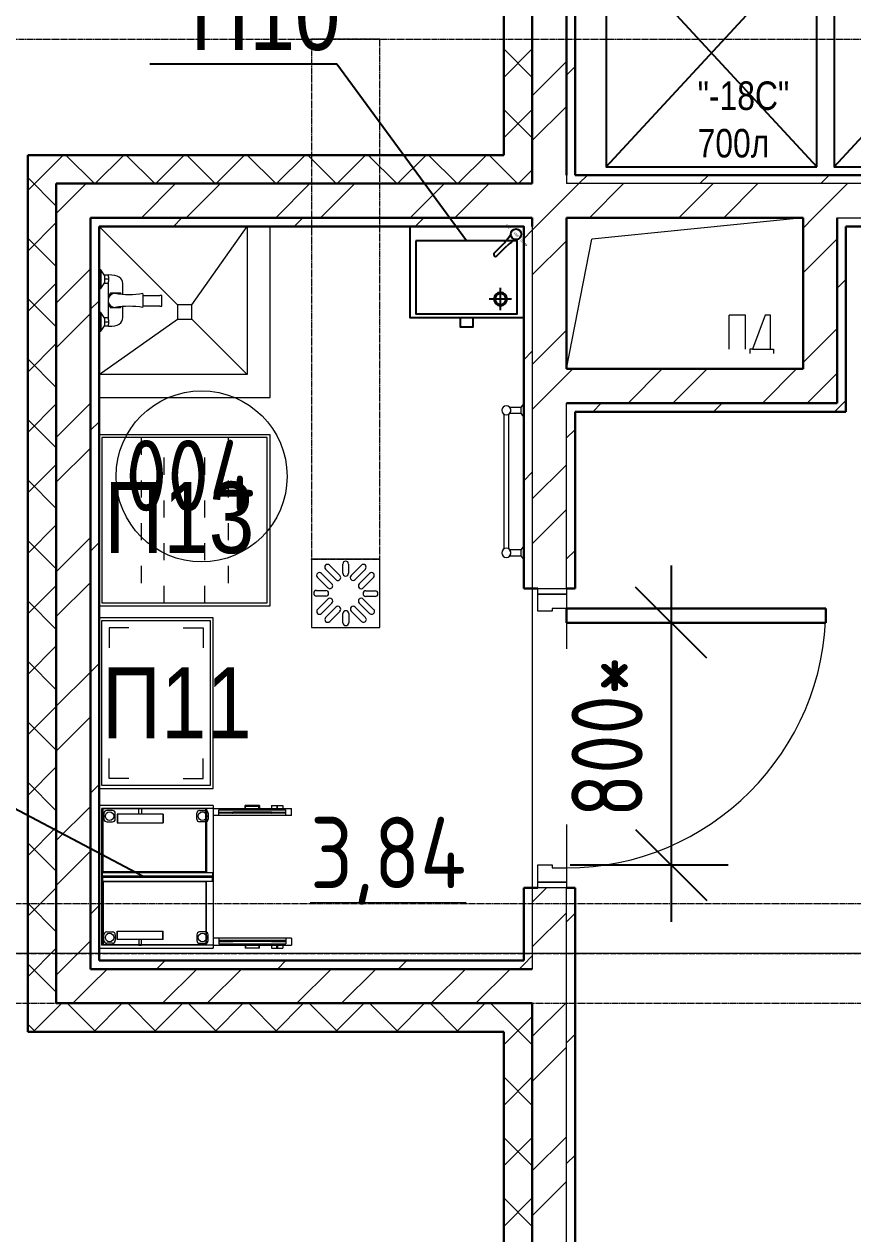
# Model space of a CAD drawing. Header units: millimetres. Extents: x -215207 to 92095, y -30385 to 123050.
# Drawn here: x -150547 to -147640, y 111691 to 115934 of the extents above; entities that cross this region are included whole.
import ezdxf
from ezdxf import colors
from ezdxf.entities.mleader import LeaderData, LeaderLine
from ezdxf.enums import TextEntityAlignment as Align
from ezdxf.math import Vec2, Vec3

# ---------------------------------------------------------------- set-up
doc = ezdxf.new("R2010")
doc.units = ezdxf.units.MM
for name, pattern in [('ACAD_ISO03W100', [30, 12, -18]), ('ADSK_Линия сетки', [25, 20, -2.5, 0, -2.5]), ('ADSK_Сверху', [4.5, 3, -1.5])]:
    doc.linetypes.add(name, pattern=pattern)
doc.layers.add('PLAN', color=1, linetype='Continuous', lineweight=9, true_color=0xff0000)
doc.layers.add('ТХ ВК Аннотации', color=7, linetype='Continuous', lineweight=20, true_color=0x4c9a9a)
for name, color, linetype, lineweight in [('Двери', 7, 'Continuous', 9), ('ДОНМ_ТХ_(Нейтральное_мебель)', 32, 'Continuous', 20), ('ДОНМ_ТХ_Анно', 84, 'Continuous', 20), ('Линии', 7, 'Continuous', 9), ('Марки помещений', 7, 'Continuous', 20), ('Обобщенные модели', 7, 'Continuous', 20), ('Оси', 7, 'Continuous', 9), ('Перекрытие', 7, 'Continuous', 20), ('Сантехника', 7, 'Continuous', 20), ('Стены внутренние', 7, 'Continuous', 20), ('Стены наружные', 7, 'Continuous', 20), ('Стены штриховка', 7, 'Continuous', 9), ('ТХ Вспомогательное оборудование', 86, 'Continuous', 9)]:
    doc.layers.add(name, color=color, linetype=linetype, lineweight=lineweight)
for name, color, linetype in [('ТХ', 5, 'Continuous'), ('ТХ @ 100', 5, 'Continuous'), ('тх разм', 7, 'Continuous'), ('ТХ-Вода (ВК)', 170, 'Continuous'), ('ТХ_ПД_ЭО (все электрическое оборудование - кроме вытяжных зонтов)', 20, 'Continuous'), ('ТХ_ПОЗИЦИИ', 1, 'Continuous')]:
    doc.layers.add(name, color=color, linetype=linetype)
doc.styles.add('Annotative', font='txt')
doc.styles.add('GOST Common_3', font='GOST_Common.ttf', dxfattribs={"width": 0.9, "height": 2.5})
doc.styles.add('Standart Arial', font='arial.ttf', dxfattribs={"width": 0.8, "height": 250})
doc.styles.add('ГОСТ 2.304', font='CS_Gost2304.shx')
doc.styles.add('ТХ_ДОНМ', font='ARIALN.TTF')
doc.dimstyles.new('СПДС', dxfattribs={"dimscale": 100, "dimtxt": 2.5, "dimasz": 2.5, "dimexe": 2, "dimexo": 0.625, "dimgap": 1, "dimtad": 1, "dimdec": 0, "dimtxsty": 'ГОСТ 2.304', "dimblk": 'OBLIQUE', "dimblk1": 'OBLIQUE', "dimblk2": 'OBLIQUE', "dimcen": 2.5, "dimdle": 2, "dimadec": 0, "dimazin": 2, "dimtfac": 0.75, "dimtdec": 4, "dimtmove": 1, "dimatfit": 3, "dimfxl": 0, "dimtolj": 1, "dimarcsym": 0})

# ---------------------------------------------------------------- blocks, each defined once
blk = doc.blocks.new('*U123')
at = {"layer": 'ТХ Вспомогательное оборудование', "color": 0, "linetype": 'ByBlock', "lineweight": -2}
for points in [[(0, 0), (600, 0), (600, 600), (0, 600)], [(10, 10), (590, 10), (590, 590), (10, 590)]]:
    blk.add_lwpolyline(points, close=True, dxfattribs=at)
at = {"layer": 'ТХ Вспомогательное оборудование', "color": 0, "linetype": 'ACAD_ISO03W100', "lineweight": -2, "ltscale": 5}
for points in [[(147.5, 10), (147.5, 590)], [(229, 590), (229, 10)], [(371, 590), (371, 10)], [(452.5, 10), (452.5, 590)]]:
    blk.add_lwpolyline(points, dxfattribs=at)
blk = doc.blocks.new('*U129')
at = {"color": 0}
blk.add_lwpolyline([(0, 0), (598.5, 0), (598.5, 400), (0, 400)], close=True, dxfattribs=at)
blk.add_lwpolyline([(10, 390), (588.5, 390), (588.5, 10), (10, 10)], close=True)
for points in [[(35, 295), (35, 365), (105, 365)], [(563.5, 295), (563.5, 365), (493.5, 365)], [(35, 105), (35, 35), (105, 35)], [(563.5, 105), (563.5, 35), (493.5, 35)]]:
    blk.add_lwpolyline(points, dxfattribs=at)
blk = doc.blocks.new('Шкаф 004')
at = {"layer": 'PLAN', "color": 0, "linetype": 'ByBlock', "lineweight": -2}
for p, q in [((400, 500), (0, 500)), ((0, 500), (0, 0)), ((400, 490), (10, 490)), ((10, 10), (10, 490)), ((12, 265), (12, 490)), ((14, 267), (14, 488)), ((375, 488), (14, 488)), ((17.1, 472.9), (17.1, 452.9)), ((47.1, 482.9), (27.1, 482.9)), ((57.1, 452.9), (57.1, 472.9)), ((139.5, 470), (63.8, 470)), ((63.8, 470), (63.8, 440)), ((64.8, 470), (64.8, 440)), ((139.5, 490), (149.5, 490)), ((139.5, 470), (139.5, 490)), ((149.5, 470), (139.5, 470)), ((149.5, 490), (149.5, 470)), ((225.2, 470), (149.5, 470)), ((224.2, 470), (224.2, 440)), ((225.2, 470), (225.2, 440)), ((342.9, 452.9), (342.9, 472.9)), ((352.9, 482.9), (372.9, 482.9)), ((375, 267), (375, 488)), ((377, 490), (377, 265)), ((382.9, 472.9), (382.9, 452.9)), ((400, 500), (400, 0)), ((400, 490), (675, 490)), ((420, 465), (420, 485)), ((420, 485), (655, 485)), ((420, 476.5), (469, 476.5)), ((469, 473.5), (420, 473.5)), ((467, 475.5), (467, 474.5)), ((606, 476.5), (469, 476.5)), ((469, 475.5), (469.7, 476.2)), ((469.7, 473.8), (469, 474.5)), ((606, 473.5), (469, 473.5)), ((470, 475.5), (470, 474.5)), ((512.5, 490), (512.5, 500)), ((562.5, 500), (512.5, 500)), ((512.5, 485), (512.5, 490)), ((514, 498.5), (561, 498.5)), ((514, 490), (514, 498.5)), ((561, 490), (561, 498.5)), ((562.5, 500), (562.5, 490)), ((562.5, 485), (562.5, 490)), ((605, 500), (645, 500)), ((605, 500), (605, 490)), ((605, 475.5), (605, 474.5)), ((606, 476.5), (655, 476.5)), ((655, 473.5), (606, 473.5)), ((608, 475.5), (608, 474.5)), ((623.8, 500), (623.8, 490)), ((626.2, 490), (626.2, 500)), ((645, 500), (645, 490)), ((655, 465), (655, 485)), ((675, 465), (675, 490)), ((27.1, 442.9), (47.1, 442.9)), ((63.8, 440), (225.2, 440)), ((372.9, 442.9), (352.9, 442.9)), ((675, 465), (400, 465)), ((10, 235), (10, 265)), ((10, 265), (400, 265)), ((12, 252), (12, 265)), ((375, 267), (14, 267)), ((398, 265), (398, 252)), ((10, 235), (400, 235)), ((398, 252), (12, 252)), ((12, 248), (12, 235)), ((398, 248), (12, 248)), ((12, 235), (12, 10)), ((375, 233), (14, 233)), ((14, 233), (14, 12)), ((375, 233), (375, 12)), ((377, 10), (377, 235)), ((398, 235), (398, 248)), ((17.1, 27.1), (17.1, 47.1)), ((27.1, 57.1), (47.1, 57.1)), ((57.1, 47.1), (57.1, 27.1)), ((63.8, 60), (225.2, 60)), ((63.8, 30), (63.8, 60)), ((64.8, 30), (64.8, 60)), ((224.2, 30), (224.2, 60)), ((225.2, 30), (225.2, 60)), ((342.9, 47.1), (342.9, 27.1)), ((372.9, 57.1), (352.9, 57.1)), ((382.9, 27.1), (382.9, 47.1)), ((0, 0), (400, 0)), ((400, 10), (10, 10)), ((375, 12), (14, 12)), ((47.1, 17.1), (27.1, 17.1)), ((139.5, 30), (63.8, 30)), ((139.5, 30), (139.5, 10)), ((149.5, 30), (139.5, 30)), ((139.5, 10), (149.5, 10)), ((149.5, 10), (149.5, 30)), ((225.2, 30), (149.5, 30)), ((352.9, 17.1), (372.9, 17.1)), ((675, 35), (400, 35)), ((400, 10), (675, 10)), ((420, 35), (420, 15)), ((469, 26.5), (420, 26.5)), ((420, 23.5), (469, 23.5)), ((420, 15), (655, 15)), ((467, 24.5), (467, 25.5)), ((606, 26.5), (469, 26.5)), ((469.7, 26.2), (469, 25.5)), ((469, 24.5), (469.7, 23.8)), ((606, 23.5), (469, 23.5)), ((470, 24.5), (470, 25.5)), ((512.5, 15), (512.5, 10)), ((512.5, 10), (512.5, 0)), ((562.5, 0), (512.5, 0)), ((514, 10), (514, 1.5)), ((514, 1.5), (561, 1.5)), ((561, 10), (561, 1.5)), ((562.5, 15), (562.5, 10)), ((562.5, 0), (562.5, 10)), ((605, 24.5), (605, 25.5)), ((605, 10), (605, 0)), ((605, 0), (645, 0)), ((655, 26.5), (606, 26.5)), ((606, 23.5), (655, 23.5)), ((608, 24.5), (608, 25.5)), ((623.8, 0), (623.8, 10)), ((626.2, 10), (626.2, 0)), ((645, 10), (645, 0)), ((655, 35), (655, 15)), ((675, 35), (675, 10))]:
    blk.add_line(p, q, dxfattribs=at)
for centre in [(37.1, 462.9), (362.9, 462.9), (37.1, 37.1), (362.9, 37.1)]:
    blk.add_circle(centre, 15, dxfattribs=at)
for centre, radius, start, end in [((27.1, 472.9), 10, 89.9998, 179.9998), ((47.1, 472.9), 10, 359.9998, 89.9998), ((352.9, 472.9), 10, 89.9998, 179.9998), ((372.9, 472.9), 10, 359.9998, 89.9998), ((468, 475.5), 1, 89.9998, 179.9998), ((468, 474.5), 1, 179.9998, 269.9998), ((469, 475.5), 1, 44.9998, 89.9998), ((469, 474.5), 1, 269.9998, 314.9998), ((469, 475.5), 1, 359.9998, 44.9998), ((469, 474.5), 1, 314.9998, 359.9998), ((606, 475.5), 1, 89.9998, 179.9998), ((606, 474.5), 1, 179.9998, 269.9998), ((607, 475.5), 1, 359.9998, 89.9998), ((607, 474.5), 1, 269.9998, 359.9998), ((27.1, 452.9), 10, 179.9998, 269.9998), ((47.1, 452.9), 10, 269.9998, 359.9998), ((352.9, 452.9), 10, 179.9998, 269.9998), ((372.9, 452.9), 10, 269.9998, 359.9998), ((27.1, 47.1), 10, 89.9998, 179.9998), ((47.1, 47.1), 10, 359.9998, 89.9998), ((352.9, 47.1), 10, 89.9998, 179.9998), ((372.9, 47.1), 10, 359.9998, 89.9998), ((27.1, 27.1), 10, 179.9998, 269.9998), ((47.1, 27.1), 10, 269.9998, 359.9998), ((352.9, 27.1), 10, 179.9998, 269.9998), ((372.9, 27.1), 10, 269.9998, 359.9998), ((468, 25.5), 1, 89.9998, 179.9998), ((468, 24.5), 1, 179.9998, 269.9998), ((469, 25.5), 1, 44.9998, 89.9998), ((469, 24.5), 1, 269.9998, 314.9998), ((469, 25.5), 1, 359.9998, 44.9998), ((469, 24.5), 1, 314.9998, 359.9998), ((606, 25.5), 1, 89.9998, 179.9998), ((606, 24.5), 1, 179.9998, 269.9998), ((607, 25.5), 1, 359.9998, 89.9998), ((607, 24.5), 1, 269.9998, 359.9998)]:
    blk.add_arc(centre, radius, start, end, dxfattribs=at)
blk = doc.blocks.new('ВМ-12_302')
at = {"layer": 'ТХ', "color": 0}
for p, q in [((848043.6, -485335.3), (848044.9, -485338.6)), ((848043.6, -485335.3), (848044.9, -485338.6)), ((848025.7, -485352.2), (848029.1, -485353.6)), ((848029, -485353.5), (848034.1, -485356.8)), ((848034.1, -485356.8), (848040.5, -485361.6)), ((848040.5, -485361.6), (848048.5, -485368.2)), ((848044.9, -485338.5), (848048.1, -485343.6)), ((848048.1, -485343.6), (848053, -485350)), ((848049.1, -485368.4), (848057.8, -485375.8)), ((848052.9, -485350), (848059.5, -485358)), ((848057.8, -485375.8), (848058.6, -485376.5)), ((848057.8, -485375.8), (848058.6, -485376.5)), ((848093.5, -485411.4), (848058.6, -485376.5)), ((848093.5, -485411.4), (848058.6, -485376.5)), ((848059.5, -485358), (848067, -485366.7)), ((848067.6, -485367.5), (848067, -485366.7)), ((848067.6, -485367.5), (848067, -485366.7)), ((848067.6, -485367.5), (848067.6, -485367.5)), ((848102.5, -485402.4), (848067.6, -485367.5)), ((848253, -485349.7), (848252.9, -485428)), ((848093.5, -485411.4), (848094.4, -485411.9)), ((848093.5, -485411.4), (848094.4, -485411.9)), ((848094.4, -485411.9), (848095.4, -485412.2)), ((848095.4, -485412.2), (848096.5, -485412.3)), ((848096.5, -485412.3), (848097.5, -485412.2)), ((848096.5, -485412.3), (848097.5, -485412.2)), ((848097.5, -485412.2), (848098.6, -485412)), ((848097.5, -485412.2), (848098.6, -485412)), ((848098.6, -485412), (848099.6, -485411.6)), ((848098.6, -485412), (848099.6, -485411.6)), ((848098.6, -485412.2), (848099.2, -485412.1)), ((848099.2, -485412.1), (848100, -485411.7)), ((848099.4, -485411.9), (848100.3, -485411.3)), ((848099.4, -485411.9), (848100.3, -485411.3)), ((848100, -485411.7), (848100.7, -485411.3)), ((848100.3, -485411.3), (848101.2, -485410.6)), ((848100.3, -485411.3), (848101.2, -485410.6)), ((848100.7, -485411.3), (848101.3, -485410.7)), ((848101.2, -485410.6), (848101.9, -485409.7)), ((848101.2, -485410.6), (848101.9, -485409.7)), ((848101.3, -485410.7), (848101.9, -485410.1)), ((848101.9, -485409.7), (848102.5, -485408.8)), ((848101.9, -485409.7), (848102.5, -485408.8)), ((848101.9, -485410.1), (848102.3, -485409.4)), ((848102.3, -485409.4), (848102.7, -485408.6)), ((848103, -485403.3), (848102.5, -485402.4)), ((848103, -485403.3), (848102.5, -485402.4)), ((848102.7, -485408.5), (848103.1, -485407.5)), ((848102.7, -485408.5), (848103.1, -485407.5)), ((848102.7, -485408.6), (848102.8, -485408)), ((848103.3, -485404.3), (848103, -485403.3)), ((848103.3, -485404.3), (848103, -485403.3)), ((848103.1, -485407.5), (848103.4, -485406.4)), ((848103.1, -485407.5), (848103.4, -485406.4)), ((848103.4, -485405.4), (848103.3, -485404.3)), ((848103.4, -485406.4), (848103.4, -485405.4)), ((848103.4, -485406.4), (848103.4, -485405.4)), ((848291.8, -485388.4), (848213.5, -485388.3))]:
    blk.add_line(p, q, dxfattribs=at)
for points in [[(847998.2, -485706.9), (848318.2, -485706.9), (848318.2, -485306.9), (847998.2, -485306.9)], [(848049.3, -485685.3), (848304.3, -485685.3), (848304.3, -485330.3), (848049.3, -485330.3)], [(848318.2, -485485), (848351.8, -485485), (848351.8, -485528.8), (848318.2, -485528.8)]]:
    blk.add_lwpolyline(points, close=True, dxfattribs=at)
blk.add_circle((848025.5, -485334), 18.3, dxfattribs=at)
at = {"layer": 'ТХ', "color": 0, "extrusion": (0, 0, -1)}
for major_axis in [(-16.5, 16.5), (-13.5, 13.5)]:
    blk.add_ellipse((848253, -485388.4), major_axis=major_axis, ratio=1, start_param=4.712389, end_param=10.995574, dxfattribs=at)
at = {"layer": 'ТХ @ 100', "color": 0, "lineweight": 15, "ltscale": 100, "char_height": 9.8, "attachment_point": 1, "rotation": 45, "style": 'Annotative'}
for s, width, gutter_width, insert in [('хвс', 19.81, 612.5, (848015.2, -485336.4)), ('слив', 28.299, 875, (848041.1, -485312.4)), ('гвс', 28.299, 875, (847987.7, -485364.4))]:
    blk.add_mtext_dynamic_manual_height_columns(s, width=width, gutter_width=gutter_width, heights=[0], dxfattribs=dict(at, insert=insert))
blk = doc.blocks.new('трап')
at = {"layer": 'ТХ ВК Аннотации'}
for p, q in [((34771.5, 62035.5), (34531.5, 62035.5)), ((34532, 62035), (34532, 61795)), ((34617.7, 61963.6), (34581.5, 61999.8)), ((34595.6, 62013.9), (34631.8, 61977.7)), ((34642.3, 61986), (34642.3, 62018.3)), ((34662.3, 62018.3), (34662.3, 61986)), ((34671, 61977.7), (34707.3, 62013.9)), ((34721.4, 61999.8), (34685.2, 61963.6)), ((34772, 61795), (34772, 62035)), ((34589.8, 61934.6), (34553.6, 61970.8)), ((34567.2, 61985.5), (34603.4, 61949.3)), ((34699.5, 61949.3), (34735.7, 61985.5)), ((34750.4, 61970.8), (34714.2, 61934.6)), ((34550.1, 61925.7), (34582.5, 61925.5)), ((34723.3, 61924.5), (34755.7, 61924.3)), ((34582.4, 61905.5), (34550, 61905.7)), ((34553.6, 61859.2), (34589.8, 61895.4)), ((34604, 61881.3), (34567.7, 61845)), ((34582, 61830.7), (34618.3, 61867)), ((34685.7, 61867), (34722, 61830.7)), ((34736.2, 61845), (34700, 61881.3)), ((34714.2, 61895.4), (34750.4, 61859.2)), ((34755.6, 61904.3), (34723.2, 61904.5)), ((34632.4, 61852.8), (34596.2, 61816.6)), ((34642.9, 61812.2), (34642.9, 61844.6)), ((34662.9, 61844.6), (34662.9, 61812.2)), ((34707.8, 61816.6), (34671.6, 61852.8)), ((34532, 61795), (34772, 61795))]:
    blk.add_line(p, q, dxfattribs=at)
for centre, start, end in [((34588.6, 62006.9), 45, 225), ((34652.3, 62018.3), 0, 180), ((34714.3, 62006.9), 315, 135), ((34560.1, 61978.4), 45, 225), ((34624.8, 61970.6), 225, 45), ((34652.3, 61986), 180, 0), ((34678.1, 61970.6), 135, 315), ((34742.8, 61978.4), 315, 135), ((34550.1, 61915.7), 89.6219, 269.6219), ((34582.5, 61915.5), 269.6219, 89.6219), ((34596.9, 61941.7), 225, 45), ((34707.1, 61941.7), 135, 315), ((34723.3, 61914.5), 89.6219, 269.6219), ((34755.6, 61914.3), 269.6219, 89.6219), ((34596.9, 61888.3), 315, 135), ((34625.3, 61859.9), 315, 135), ((34678.7, 61859.9), 45, 225), ((34707.1, 61888.3), 45, 225), ((34560.7, 61852.1), 135, 315), ((34589.1, 61823.7), 135, 315), ((34652.9, 61844.6), 0, 180), ((34714.9, 61823.7), 225, 45), ((34743.3, 61852.1), 225, 45), ((34652.9, 61812.2), 180, 0)]:
    blk.add_arc(centre, 10, start, end, dxfattribs=at)
for points, knots in [([(34533.5, 62033.5), (34533.3, 62033.7), (34533.1, 62033.9), (34532.8, 62034.2), (34532.5, 62034.5), (34532.3, 62034.7), (34532.2, 62034.8), (34532, 62035), (34531.9, 62035.1), (34531.7, 62035.3), (34531.6, 62035.4), (34531.5, 62035.5), (34531.5, 62035.5), (34531.5, 62035.5), (34531.5, 62035.5)], [0, 0, 0, 0, 0.142857, 0.285714, 0.357143, 0.428571, 0.5, 0.571429, 0.642857, 0.714286, 0.785714, 0.857143, 0.928571, 1, 1, 1, 1]), ([(34771.5, 62035.5), (34771.5, 62035.5), (34771.4, 62035.5), (34771.4, 62035.5), (34771.3, 62035.4), (34771.2, 62035.3), (34771.1, 62035.1), (34770.9, 62035), (34770.7, 62034.8), (34770.6, 62034.7), (34770.4, 62034.5), (34770.2, 62034.2), (34769.8, 62033.9), (34769.6, 62033.7), (34769.5, 62033.5)], [0, 0, 0, 0, 0.071429, 0.142857, 0.214286, 0.285714, 0.357143, 0.428571, 0.5, 0.571429, 0.642857, 0.714286, 0.857143, 1, 1, 1, 1]), ([(34532, 61795), (34532, 61795), (34532, 61795), (34532.1, 61795.1), (34532.2, 61795.2), (34532.3, 61795.3), (34532.4, 61795.4), (34532.5, 61795.5), (34532.7, 61795.7), (34532.9, 61795.9), (34533.1, 61796.1), (34533.3, 61796.3), (34533.6, 61796.6), (34533.9, 61796.9), (34534, 61797)], [0, 0, 0, 0, 0.071429, 0.142857, 0.214286, 0.285714, 0.357143, 0.428571, 0.5, 0.571429, 0.642857, 0.714286, 0.857143, 1, 1, 1, 1]), ([(34770, 61797), (34770.1, 61796.9), (34770.4, 61796.6), (34770.7, 61796.3), (34770.9, 61796.1), (34771.1, 61795.9), (34771.3, 61795.7), (34771.5, 61795.5), (34771.6, 61795.4), (34771.7, 61795.3), (34771.8, 61795.2), (34771.9, 61795.1), (34772, 61795), (34772, 61795), (34772, 61795)], [0, 0, 0, 0, 0.142857, 0.285714, 0.357143, 0.428571, 0.5, 0.571429, 0.642857, 0.714286, 0.785714, 0.857143, 0.928571, 1, 1, 1, 1])]:
    blk.add_open_spline(points, degree=3, knots=knots, dxfattribs=at)
blk = doc.blocks.new('Шкаф холод с нижним агрег 700 л')
at = {"layer": 'ТХ_ПД_ЭО (все электрическое оборудование - кроме вытяжных зонтов)', "color": 152, "true_color": 0x2776bb, "flags": 128}
blk.add_lwpolyline([(-282397, 147834.8), (-282397, 148684.8), (-281657, 148684.8), (-281657, 147834.8)], close=True, dxfattribs=at)
blk.add_lwpolyline([(-281657, 147834.8), (-282397, 148634.6), (-281657, 148634.8), (-282397, 147834.8)], dxfattribs=at)
blk = doc.blocks.new('Подвал 21082025 планы')
at = {"lineweight": 18}
for p, q in [((46640, -3120), (45898.4, -3195)), ((45810, -3650), (45898.4, -3195)), ((46437.8, -3460.8), (46380.5, -3460.8)), ((46380.5, -3580.8), (46380.5, -3460.8)), ((46437.8, -3580.8), (46437.8, -3460.8)), ((46506.7, -3460.8), (46463, -3580.8)), ((46526.3, -3460.8), (46506.7, -3460.8)), ((46526.3, -3580.8), (46526.3, -3460.8)), ((46453, -3580.8), (46453, -3595.8)), ((46463, -3580.8), (46453, -3580.8)), ((46463, -3580.8), (46526.3, -3580.8)), ((46526.3, -3580.8), (46536.3, -3580.8)), ((46536.3, -3580.8), (46536.3, -3595.8))]:
    blk.add_line(p, q, dxfattribs=at)
at = {"layer": 'Двери'}
for p, q in [((45710, -4420), (45810, -4420)), ((45710, -4440), (45710, -4420)), ((45710, -4500), (45710, -4440)), ((45710, -4440), (45810, -4440)), ((45810, -4440), (45710, -4440)), ((45810, -4420), (45810, -4440)), ((45810, -4440), (45810, -4490)), ((45760, -4490), (45760, -4500)), ((45810, -4490), (45760, -4490)), ((45760, -4500), (45710, -4500)), ((45710, -5390), (45760, -5390)), ((45710, -5450), (45710, -5390)), ((45760, -5390), (45760, -5400)), ((45760, -5400), (45810, -5400)), ((45810, -5400), (45810, -5450)), ((45810, -5450), (45710, -5450)), ((45710, -5470), (45710, -5450)), ((45710, -5450), (45810, -5450)), ((45810, -5470), (45710, -5470)), ((45810, -5450), (45810, -5470))]:
    blk.add_line(p, q, dxfattribs=at)
at = {"layer": 'Двери', "lineweight": 30}
for p, q in [((45810, -4490), (46720, -4490)), ((45810, -4540), (45810, -4490)), ((46720, -4490), (46720, -4540)), ((46720, -4540), (45810, -4540))]:
    blk.add_line(p, q, dxfattribs=at)
at = {"layer": 'Двери'}
blk.add_arc((45810, -4490), 910, 270, 0, dxfattribs=at)
at = {"layer": 'Линии', "linetype": 'ADSK_Сверху'}
for p, q in [((42700, -2493), (52845.2, -2493)), ((44915, -2493), (44915, -4317)), ((45155, -2493), (44915, -2493)), ((45155, -4317), (45155, -2493)), ((44915, -4317), (45155, -4317)), ((30240, -5525), (50705, -5525)), ((30240, -5875), (50705, -5875))]:
    blk.add_line(p, q, dxfattribs=at)
at = {"layer": 'Марки помещений'}
blk.add_circle((44529.7, -4026.7), 300, dxfattribs=at)
at = {"layer": 'Обобщенные модели'}
for p, q in [((44170, -3150), (44445, -3425)), ((44495, -3425), (44690, -3150)), ((44690, -3150), (44690, -3670)), ((44770, -3750), (44770, -3150)), ((44495, -3425), (44445, -3425)), ((44445, -3425), (44445, -3475)), ((44495, -3475), (44495, -3425)), ((44170, -3670), (44445, -3475)), ((44445, -3475), (44495, -3475)), ((44690, -3670), (44495, -3475)), ((44690, -3670), (44170, -3670)), ((44170, -3750), (44770, -3750))]:
    blk.add_line(p, q, dxfattribs=at)
at = {"layer": 'Обобщенные модели', "lineweight": 9}
for centre, radius, start, end in [((44226.5, -3409.5), 24.9, 90, 270), ((44275.1, -3112.3), 276.6, 259.8828, 280.1172), ((44139.3, -3409.5), 186, 352.307, 7.693), ((44275.1, -3706.8), 276.6, 79.8828, 100.1172)]:
    blk.add_arc(centre, radius, start, end, dxfattribs=at)
for points, knots in [([(44208.1, -3392.8), (44208, -3392.8), (44207.6, -3393.3), (44207.1, -3393.8), (44206.6, -3394.6), (44206.2, -3395.1), (44206, -3395.4), (44205.9, -3395.5)], [0.52662164, 0.52662164, 0.52662164, 0.52662164, 0.53571429, 0.57142857, 0.58928571, 0.60714286, 0.6220588, 0.6220588, 0.6220588, 0.6220588]), ([(44212.7, -3388.8), (44212.4, -3389), (44211.7, -3389.5), (44211.1, -3390), (44210.7, -3390.2)], [0.36280917, 0.36280917, 0.36280917, 0.36280917, 0.39285714, 0.42857143, 0.42857143, 0.42857143, 0.42857143]), ([(44218.5, -3385.9), (44218.3, -3386), (44217.7, -3386.2), (44216.6, -3386.7), (44215.7, -3387.1), (44215.3, -3387.3)], [0.19772091, 0.19772091, 0.19772091, 0.19772091, 0.21428571, 0.25, 0.28571429, 0.28571429, 0.28571429, 0.28571429]), ([(44202.2, -3403.8), (44202.1, -3404.2), (44201.9, -3405.2), (44201.7, -3407.1), (44201.6, -3408.5), (44201.6, -3409.5)], [0.8571429, 0.8571429, 0.8571429, 0.8571429, 0.8928571, 0.9285714, 1, 1, 1, 1]), ([(44201.6, -3409.5), (44201.6, -3410.5), (44201.7, -3412), (44201.9, -3413.9), (44202.1, -3414.9), (44202.2, -3415.3)], [0, 0, 0, 0, 0.0714286, 0.1071429, 0.1428571, 0.1428571, 0.1428571, 0.1428571]), ([(44204.1, -3398.5), (44204, -3398.7), (44203.8, -3399.2), (44203.5, -3400), (44203.1, -3400.8), (44202.9, -3401.5), (44202.8, -3401.7)], [0.71428571, 0.71428571, 0.71428571, 0.71428571, 0.73214286, 0.75, 0.78571429, 0.8032683, 0.8032683, 0.8032683, 0.8032683]), ([(44202.8, -3417.4), (44202.9, -3417.6), (44203.1, -3418.3), (44203.5, -3419.1), (44203.8, -3419.9), (44204, -3420.3), (44204.1, -3420.6)], [0.1967317, 0.1967317, 0.1967317, 0.1967317, 0.21428571, 0.25, 0.26785714, 0.28571429, 0.28571429, 0.28571429, 0.28571429]), ([(44205.6, -3423.2), (44205.8, -3423.4), (44206.1, -3423.9), (44206.6, -3424.5), (44207, -3425.1), (44207.4, -3425.6), (44207.8, -3426), (44208, -3426.2), (44208.1, -3426.3)], [0.365798, 0.365798, 0.365798, 0.365798, 0.3928571, 0.4107143, 0.4285714, 0.4464286, 0.4642857, 0.4733784, 0.4733784, 0.4733784, 0.4733784]), ([(44210.7, -3428.8), (44211.1, -3429.1), (44211.7, -3429.6), (44212.4, -3430.1), (44212.7, -3430.3)], [0.57142857, 0.57142857, 0.57142857, 0.57142857, 0.60714286, 0.63719083, 0.63719083, 0.63719083, 0.63719083]), ([(44215.3, -3431.8), (44215.7, -3432), (44216.6, -3432.4), (44217.7, -3432.8), (44218.3, -3433.1), (44218.5, -3433.1)], [0.71428571, 0.71428571, 0.71428571, 0.71428571, 0.75, 0.78571429, 0.80227909, 0.80227909, 0.80227909, 0.80227909])]:
    blk.add_open_spline(points, degree=3, knots=knots, dxfattribs=at)
for points in [[(44226.5, -3384.6), (44224.5, -3384.6), (44222.5, -3384.9), (44220.6, -3385.3)], [(44220.6, -3433.8), (44222.5, -3434.2), (44224.5, -3434.4), (44226.5, -3434.4)]]:
    blk.add_open_spline(points, degree=3, dxfattribs=at)
at = {"layer": 'Оси', "linetype": 'ADSK_Линия сетки'}
blk.add_line((56682.9, -5700), (-12349.1, -5700), dxfattribs=at)
at = {"layer": 'Перекрытие', "color": 49, "true_color": 0x464646}
for p, q in [((45690, -4420), (45690, -5470)), ((45810, -4540), (45810, -5400))]:
    blk.add_line(p, q, dxfattribs=at)
at = {"layer": 'Сантехника'}
for p, q in [((44176.3, -3302.5), (44170, -3302.5)), ((44190, -3323), (44176.3, -3302.5)), ((44176.3, -3302.5), (44176.3, -3367.5)), ((44176.3, -3367.5), (44190, -3347)), ((44190, -3335), (44190, -3320)), ((44190, -3320), (44203, -3320)), ((44190, -3350), (44190, -3335)), ((44203, -3335), (44190, -3335)), ((44203, -3350), (44190, -3350)), ((44203, -3327.1), (44203, -3320.1)), ((44203, -3327.1), (44203, -3335)), ((44203, -3335), (44203, -3343.6)), ((44203, -3392), (44203, -3343.6)), ((44253.2, -3387), (44253.2, -3350.9)), ((44170, -3367.5), (44176.3, -3367.5)), ((44203, -3392), (44207.3, -3392)), ((44203, -3401.7), (44203, -3392)), ((44210.6, -3383.5), (44244.7, -3383.5)), ((44220.9, -3385.4), (44210.6, -3383.5)), ((44244.7, -3383.5), (44233.9, -3385.3)), ((44324.1, -3392), (44382.8, -3392)), ((44390, -3392), (44382.8, -3392)), ((44390, -3429.2), (44390, -3392)), ((44203, -3429.2), (44203, -3417.4)), ((44208.3, -3429.2), (44203, -3429.2)), ((44203, -3477.1), (44203, -3429.2)), ((44210.6, -3435.9), (44223.3, -3434)), ((44244.7, -3435.9), (44210.6, -3435.9)), ((44244.7, -3435.9), (44230.9, -3434.1)), ((44253.2, -3469.4), (44253.2, -3432.1)), ((44382.8, -3429.2), (44324, -3429.2)), ((44382.8, -3429.2), (44390, -3429.2)), ((44176.4, -3452.5), (44170, -3452.5)), ((44190, -3473), (44176.4, -3452.5)), ((44176.4, -3452.5), (44176.4, -3517.5)), ((44190, -3485), (44190, -3470)), ((44190, -3470), (44203, -3470)), ((44203, -3477.1), (44203, -3485)), ((44170, -3517.5), (44176.4, -3517.5)), ((44176.4, -3517.5), (44190, -3497)), ((44190, -3500), (44190, -3485)), ((44190, -3485), (44203, -3485)), ((44203, -3500), (44190, -3500)), ((44203, -3485), (44203, -3492.9)), ((44203, -3500.2), (44203, -3492.9)), ((45660, -3770), (45650, -3785)), ((45660, -3770), (45650, -3785)), ((45590, -3807.6), (45590, -4282.4)), ((45608, -4281.9), (45608, -3807.6)), ((45650, -3785), (45611.5, -3785)), ((45611.5, -3805), (45650, -3805)), ((45650, -3785), (45650, -3805)), ((45650, -3805), (45660, -3820)), ((45650, -4285), (45611.5, -4285)), ((45660, -4270), (45650, -4285)), ((45660, -4270), (45650, -4285)), ((45650, -4285), (45650, -4305)), ((45611.5, -4305), (45650, -4305)), ((45650, -4305), (45660, -4320))]:
    blk.add_line(p, q, dxfattribs=at)
for centre, start, end in [((45599, -3795), 90, 270), ((45599, -3795), 270, 90), ((45599, -4295), 90, 270), ((45599, -4295), 270, 90)]:
    blk.add_arc(centre, 16, start, end, dxfattribs=at)
for points in [[(44253.2, -3350.9), (44253.2, -3330.4), (44236.5, -3320.1), (44203, -3320.1)], [(44205.8, -3395.6), (44206.2, -3394.4), (44206.8, -3393.2), (44207.3, -3392)], [(44206.3, -3392), (44206.9, -3390.5), (44208.2, -3387.5), (44209.8, -3384.8), (44210.6, -3383.5)], [(44244.7, -3383.5), (44245.2, -3384.4), (44245.8, -3385.4), (44246.3, -3386.4)], [(44208.3, -3429.2), (44207.1, -3427.1), (44206.1, -3424.9), (44205.3, -3422.6)], [(44210.6, -3435.9), (44209.9, -3434.9), (44208.7, -3432.6), (44207.6, -3430.3), (44207.1, -3429.2)], [(44246.6, -3432.6), (44246, -3433.8), (44245.3, -3434.9), (44244.7, -3435.9)], [(44203, -3500.2), (44236.5, -3500.2), (44253.2, -3489.9), (44253.2, -3469.4)], [(45614.9, -3793.2), (45614.8, -3792.6), (45614.7, -3792.1), (45614.6, -3791.5)], [(45614.9, -4293.2), (45614.8, -4292.6), (45614.7, -4292.1), (45614.6, -4291.5)]]:
    blk.add_open_spline(points, degree=3, dxfattribs=at)
for points, knots in [([(45614.2, -3789.9), (45613.9, -3789.2), (45613.6, -3788.3), (45613.1, -3787.5), (45612.8, -3786.9), (45612.5, -3786.3), (45612.2, -3785.9), (45612, -3785.7), (45611.9, -3785.5), (45611.7, -3785.3), (45611.6, -3785.1), (45611.5, -3785), (45611.5, -3785)], [0.6666667, 0.6666667, 0.6666667, 0.6666667, 0.75, 0.7708333, 0.7916667, 0.8333333, 0.875, 0.8854167, 0.8958333, 0.9166667, 0.9583333, 1, 1, 1, 1]), ([(45612, -3804.4), (45612, -3804.3), (45612.2, -3804.1), (45612.5, -3803.7), (45612.8, -3803.2), (45613.3, -3802.2), (45614, -3800.6), (45614.6, -3798.5), (45614.9, -3796.9), (45615, -3795.8), (45615, -3795.2)], [0.1111111, 0.1111111, 0.1111111, 0.1111111, 0.1388889, 0.1666667, 0.1944444, 0.2222222, 0.3333333, 0.3888889, 0.4444444, 0.4925448, 0.4925448, 0.4925448, 0.4925448]), ([(45614.2, -4289.9), (45613.9, -4289.2), (45613.6, -4288.3), (45613.1, -4287.5), (45612.8, -4286.9), (45612.5, -4286.3), (45612.2, -4285.9), (45612, -4285.7), (45611.9, -4285.5), (45611.7, -4285.3), (45611.6, -4285.1), (45611.5, -4285), (45611.5, -4285)], [0.6666667, 0.6666667, 0.6666667, 0.6666667, 0.75, 0.7708333, 0.7916667, 0.8333333, 0.875, 0.8854167, 0.8958333, 0.9166667, 0.9583333, 1, 1, 1, 1]), ([(45611.5, -4305), (45611.5, -4305), (45611.6, -4304.9), (45611.8, -4304.6), (45612, -4304.4), (45612.2, -4304.1), (45612.5, -4303.7), (45612.8, -4303.2), (45613.3, -4302.2), (45614, -4300.6), (45614.6, -4298.5), (45614.9, -4296.9), (45615, -4295.9), (45615, -4295.4)], [0, 0, 0, 0, 0.0555556, 0.0833333, 0.1111111, 0.1388889, 0.1666667, 0.1944444, 0.2222222, 0.3333333, 0.3888889, 0.4444444, 0.4884465, 0.4884465, 0.4884465, 0.4884465])]:
    blk.add_open_spline(points, degree=3, knots=knots, dxfattribs=at)
at = {"layer": 'Стены внутренние', "lineweight": 30}
for p, q in [((45590, 0), (45590, -2900)), ((43920, -2900), (43920, -5975)), ((45590, -2900), (43920, -2900)), ((43920, -5975), (45590, -5975)), ((45590, -5975), (45590, -10425))]:
    blk.add_line(p, q, dxfattribs=at)
at = {"layer": 'Стены внутренние', "linetype": 'Continuous', "lineweight": 9}
for p, q in [((45590, -2627.2), (45690, -2527.2)), ((45690, -2627.2), (45590, -2527.2)), ((45590, -2839.3), (45690, -2739.3)), ((45690, -2839.4), (45590, -2739.4)), ((43920, -3024.4), (44020, -2924.4)), ((44020, -2924.4), (44044.4, -2900)), ((44153.6, -3000), (44053.6, -2900)), ((44156.5, -3000), (44256.5, -2900)), ((44365.7, -3000), (44265.7, -2900)), ((44368.7, -3000), (44468.7, -2900)), ((44577.9, -3000), (44477.9, -2900)), ((44580.8, -3000), (44680.8, -2900)), ((44790, -3000), (44690, -2900)), ((44792.9, -3000), (44892.9, -2900)), ((45002.1, -3000), (44902.1, -2900)), ((45005.1, -3000), (45105.1, -2900)), ((45214.2, -3000), (45114.2, -2900)), ((45217.2, -3000), (45317.2, -2900)), ((45426.4, -3000), (45326.4, -2900)), ((45429.3, -3000), (45529.3, -2900)), ((45638.5, -3000), (45538.5, -2900)), ((45641.5, -3000), (45690, -2951.5)), ((44020, -3078.5), (43920, -2978.5)), ((43920, -3236.5), (44020, -3136.5)), ((44020, -3290.7), (43920, -3190.7)), ((43920, -3448.7), (44020, -3348.7)), ((44020, -3502.8), (43920, -3402.8)), ((43920, -3660.8), (44020, -3560.8)), ((44020, -3714.9), (43920, -3614.9)), ((43920, -3872.9), (44020, -3772.9)), ((44020, -3927.1), (43920, -3827.1)), ((43920, -4085.1), (44020, -3985.1)), ((44020, -4139.2), (43920, -4039.2)), ((43920, -4297.2), (44020, -4197.2)), ((44020, -4351.3), (43920, -4251.3)), ((43920, -4509.3), (44020, -4409.3)), ((44020, -4563.5), (43920, -4463.5)), ((43920, -4721.5), (44020, -4621.5)), ((44020, -4775.6), (43920, -4675.6)), ((43920, -4933.6), (44020, -4833.6)), ((44020, -4987.7), (43920, -4887.7)), ((43920, -5145.7), (44020, -5045.7)), ((44020, -5199.9), (43920, -5099.9)), ((43920, -5357.9), (44020, -5257.9)), ((44020, -5412), (43920, -5312)), ((43920, -5570), (44020, -5470)), ((44020, -5624.1), (43920, -5524.1)), ((43920, -5782.1), (44020, -5682.1)), ((44020, -5836.3), (43920, -5736.3)), ((43939.3, -5975), (44039.3, -5875)), ((44158.7, -5975), (44058.7, -5875)), ((44151.4, -5975), (44251.4, -5875)), ((44370.9, -5975), (44270.9, -5875)), ((44363.5, -5975), (44463.5, -5875)), ((44583, -5975), (44483, -5875)), ((44575.7, -5975), (44675.7, -5875)), ((44795.1, -5975), (44695.1, -5875)), ((44787.8, -5975), (44887.8, -5875)), ((45007.3, -5975), (44907.3, -5875)), ((44999.9, -5975), (45099.9, -5875)), ((45219.4, -5975), (45119.4, -5875)), ((45212.1, -5975), (45312.1, -5875)), ((45431.5, -5975), (45331.5, -5875)), ((45424.2, -5975), (45524.2, -5875)), ((45590, -5921.3), (45543.7, -5875)), ((45590, -6021.3), (45690, -5921.3)), ((45690, -6021.3), (45590, -5921.3)), ((43946.6, -5975), (43920, -5948.4)), ((45590, -6233.5), (45690, -6133.5)), ((45690, -6233.5), (45590, -6133.5)), ((45590, -6445.6), (45690, -6345.6)), ((45690, -6445.6), (45590, -6345.6)), ((45590, -6657.7), (45690, -6557.7)), ((45690, -6657.7), (45590, -6557.7))]:
    blk.add_line(p, q, dxfattribs=at)
at = {"layer": 'Стены наружные', "lineweight": 30}
for p, q in [((45690, 0), (45690, -3000)), ((45810, 0), (45810, -2970)), ((45840, -2970), (45840, -30)), ((47640, -2970), (45840, -2970)), ((45690, -3000), (44020, -3000)), ((44020, -3000), (44020, -5875)), ((44140, -3120), (45690, -3120)), ((44140, -5755), (44140, -3120)), ((45690, -3120), (45690, -3150)), ((45810, -3120), (46640, -3120)), ((45810, -3650), (45810, -3120)), ((46640, -3120), (46640, -3650)), ((46760, -3770), (46760, -3120)), ((44170, -3150), (45660, -3150)), ((44170, -5725), (44170, -3150)), ((45660, -3150), (45660, -4420)), ((46790, -3150), (47640, -3150)), ((46790, -3800), (46790, -3150)), ((46640, -3650), (45810, -3650)), ((45810, -3770), (46760, -3770)), ((45840, -4420), (45840, -3800)), ((45840, -3800), (46790, -3800)), ((45660, -4420), (45710, -4420)), ((45810, -4420), (45840, -4420)), ((45660, -5470), (45660, -5725)), ((45710, -5470), (45660, -5470)), ((45840, -5470), (45810, -5470)), ((45840, -10175), (45840, -5470)), ((45660, -5725), (44170, -5725)), ((45690, -5755), (44140, -5755)), ((44020, -5875), (45690, -5875)), ((45690, -5875), (45690, -10325))]:
    blk.add_line(p, q, dxfattribs=at)
at = {"layer": 'Стены наружные', "linetype": 'Continuous', "lineweight": 9}
for p, q in [((45690, -2691.6), (45810, -2571.6)), ((45810, -2619.3), (45840, -2589.3)), ((45690, -2848.8), (45810, -2728.8)), ((45853.6, -3000), (45883.6, -2970)), ((46277.9, -3000), (46307.9, -2970)), ((46702.1, -3000), (46732.1, -2970)), ((44020, -3104.4), (44124.4, -3000)), ((44318.7, -3120), (44438.7, -3000)), ((44475.8, -3120), (44595.8, -3000)), ((44790.1, -3120), (44910.1, -3000)), ((44947.3, -3120), (45067.3, -3000)), ((45261.6, -3120), (45381.6, -3000)), ((45418.8, -3120), (45538.8, -3000)), ((45733.1, -3120), (45853.1, -3000)), ((45890.2, -3120), (46010.2, -3000)), ((46204.5, -3120), (46324.5, -3000)), ((46361.7, -3120), (46481.7, -3000)), ((46676, -3120), (46796, -3000)), ((44430.8, -3150), (44460.8, -3120)), ((44855.1, -3150), (44885.1, -3120)), ((45279.3, -3150), (45309.3, -3120)), ((45690, -3163.1), (45733.1, -3120)), ((46640, -3156), (46676, -3120)), ((45660, -3193.6), (45690, -3163.6)), ((45690, -3320.2), (45810, -3200.2)), ((46640, -3313.2), (46760, -3193.2)), ((44020, -3418.7), (44140, -3298.7)), ((46760, -3366.4), (46790, -3336.4)), ((44140, -3440.8), (44170, -3410.8)), ((44020, -3575.8), (44140, -3455.8)), ((45690, -3634.5), (45810, -3514.5)), ((46640, -3627.5), (46760, -3507.5)), ((45660, -3617.9), (45690, -3587.9)), ((45690, -3791.7), (45810, -3671.7)), ((45810, -3671.7), (45831.7, -3650)), ((46026, -3770), (46146, -3650)), ((46183.2, -3770), (46303.2, -3650)), ((46497.5, -3770), (46617.5, -3650)), ((46654.6, -3770), (46760, -3664.6)), ((44020, -3890.1), (44140, -3770.1)), ((45902.1, -3800), (45932.1, -3770)), ((46326.4, -3800), (46356.4, -3770)), ((46760, -3790.7), (46790, -3760.7)), ((46750.7, -3800), (46760, -3790.7)), ((44140, -3865.1), (44170, -3835.1)), ((45810, -3892.1), (45840, -3862.1)), ((44020, -4047.3), (44140, -3927.3)), ((45690, -4106), (45810, -3986)), ((45660, -4042.1), (45690, -4012.1)), ((45690, -4263.2), (45810, -4143.2)), ((44020, -4361.6), (44140, -4241.6)), ((44140, -4289.3), (44170, -4259.3)), ((45810, -4316.4), (45840, -4286.4)), ((44020, -4518.8), (44140, -4398.8)), ((44140, -4713.6), (44170, -4683.6)), ((44020, -4833.1), (44140, -4713.1)), ((44020, -4990.2), (44140, -4870.2)), ((44140, -5137.9), (44170, -5107.9)), ((44020, -5304.5), (44140, -5184.5)), ((44020, -5461.7), (44140, -5341.7)), ((45690, -5520.4), (45740.4, -5470)), ((44140, -5562.1), (44170, -5532.1)), ((45690, -5677.5), (45810, -5557.5)), ((45810, -5589.2), (45840, -5559.2)), ((44020, -5776), (44140, -5656)), ((44371.4, -5755), (44401.4, -5725)), ((44795.7, -5755), (44825.7, -5725)), ((45219.9, -5755), (45249.9, -5725)), ((45660, -5739.2), (45690, -5709.2)), ((44140, -5813.2), (44198.2, -5755)), ((44392.5, -5875), (44512.5, -5755)), ((44549.6, -5875), (44669.6, -5755)), ((44863.9, -5875), (44983.9, -5755)), ((45021.1, -5875), (45141.1, -5755)), ((45335.4, -5875), (45455.4, -5755)), ((45492.5, -5875), (45612.5, -5755)), ((45644.2, -5755), (45660, -5739.2)), ((44078.2, -5875), (44140, -5813.2)), ((45690, -5991.9), (45810, -5871.9)), ((45810, -6013.5), (45840, -5983.5)), ((45690, -6149), (45810, -6029)), ((45690, -6463.3), (45810, -6343.3)), ((45810, -6437.7), (45840, -6407.7)), ((45690, -6620.5), (45810, -6500.5))]:
    blk.add_line(p, q, dxfattribs=at)
at = {"layer": 'Стены штриховка'}
for p, q in [((45810, -2970), (45810, -3000)), ((47640, -3000), (45810, -3000)), ((46760, -3120), (47640, -3120)), ((45690, -3150), (45690, -4420)), ((45810, -4420), (45810, -3770)), ((45690, -5470), (45690, -5755)), ((45810, -10175), (45810, -5470))]:
    blk.add_line(p, q, dxfattribs=at)
at = {"layer": 'Марки помещений', "style": 'GOST Common_3', "width": 0.9}
for s, p in [('004', (44262.4, -4149)), ('%%U3,84', (44910.3, -5471.5))]:
    blk.add_text(s, height=250, dxfattribs=at).set_placement(p)
blk = doc.blocks.new('_Oblique')
at = {"color": 0, "linetype": 'ByBlock', "lineweight": -2}
blk.add_line((-0.5, -0.5), (0.5, 0.5), dxfattribs=at)
blk = doc.blocks.new('*D560')
at = {"layer": 'Defpoints', "color": 0, "ltscale": 100, "transparency": 16777216}
for p in [(-148644.7, 113834.7), (-148694.7, 112984.7), (-148277.3, 112984.7)]:
    blk.add_point(p, dxfattribs=at)
at = {"layer": 'тх разм', "color": 0, "lineweight": -2, "ltscale": 100, "transparency": 16777216}
for p, q in [((-148277.3, 114034.7), (-148277.3, 112784.7)), ((-148582.2, 113834.7), (-148077.3, 113834.7)), ((-148632.2, 112984.7), (-148077.3, 112984.7))]:
    blk.add_line(p, q, dxfattribs=at)
at = {"layer": 'тх разм', "color": 0, "ltscale": 100, "transparency": 16777216, "insert": (-148502.3, 113434.7), "char_height": 250, "attachment_point": 5, "rotation": 90, "style": 'ГОСТ 2.304', "bg_fill": 3, "box_fill_scale": 1.1, "bg_fill_color": 256, "bg_fill_true_color": 13158600, "bg_fill_transparency": 0}
blk.add_mtext('\\A1;800*', dxfattribs=at)
at = {"layer": 'тх разм', "color": 0, "lineweight": -2, "ltscale": 100, "transparency": 16777216, "xscale": 250, "yscale": 250, "zscale": 250}
for p, rotation in [((-148277.3, 113834.7), 90), ((-148277.3, 112984.7), 270)]:
    blk.add_blockref('_Oblique', p, dxfattribs=dict(at, rotation=rotation))
blk = doc.blocks.new('_None')

msp = doc.modelspace()

# ---------------------------------------------------------------- linework, layer by layer
at = {"layer": 'Оси', "linetype": 'ADSK_Линия сетки'}
msp.add_line((-138113.5, 112674.7), (-155945.5, 112674.7), dxfattribs=at)
msp.add_lwpolyline([(-155945.5, 112674.7), (-137771.8, 112674.7)], dxfattribs=at)

# ---------------------------------------------------------------- block references
msp.add_blockref('Подвал 21082025 планы', (-194454.7, 118374.7))
at = {"color": 1, "xscale": -1}
for p in [(-430162.9, -32400.8), (-429362.9, -32400.8)]:
    msp.add_blockref('Шкаф холод с нижним агрег 700 л', p, dxfattribs=at)
at = {"layer": 'ДОНМ_ТХ_(Нейтральное_мебель)'}
for name, p, rotation in [('*U123', (-149684.7, 114493.8), 180), ('*U129', (-150284.7, 113852), 270)]:
    msp.add_blockref(name, p, dxfattribs=dict(at, rotation=rotation))
at = {"layer": 'ДОНМ_ТХ_(Нейтральное_мебель)', "lineweight": 0}
msp.add_blockref('Шкаф 004', (-150284.7, 112693.1), dxfattribs=at)
at = {"layer": 'ТХ-Вода (ВК)', "color": 0, "rotation": 270}
msp.add_blockref('ВМ-12_302', (336512.2, 963222.9), dxfattribs=at)
at = {"layer": 'ТХ-Вода (ВК)', "color": 0}
msp.add_blockref('трап', (-184071.7, 52022.2), dxfattribs=at)

# ---------------------------------------------------------------- texts
at = {"layer": 'ДОНМ_ТХ_Анно', "style": 'ТХ_ДОНМ'}
for s, p in [('П13', (-150002.9, 114203.7)), ('П11', (-150011.5, 113553.5))]:
    msp.add_text(s, height=250, dxfattribs=at).set_placement(p, align=Align.MIDDLE_CENTER)
at = {"layer": 'ТХ_ПОЗИЦИИ', "color": 1, "insert": (-148184.6, 115733.3), "char_height": 100, "attachment_point": 1, "style": 'Standart Arial'}
msp.add_mtext_dynamic_manual_height_columns('"-18С" 700л', width=51.794, gutter_width=1250, heights=[0], dxfattribs=at)

# ---------------------------------------------------------------- leaders
at = {"layer": 'ДОНМ_ТХ_Анно'}
ml = msp.add_multileader_mtext('Standard', dxfattribs=at)
ml.set_content('П10', color=256, style='ТХ_ДОНМ')
ml.set_leader_properties()
ml.set_arrow_properties(name='NONE')
ml.build(insert=Vec2(0, 0))
ml.multileader.update_dxf_attribs({"text_left_attachment_type": 6, "text_right_attachment_type": 6, "dogleg_length": 0.25, "arrow_head_size": 250})
ctx = ml.context
ctx.base_point, ctx.char_height, ctx.arrow_head_size, ctx.landing_gap_size, ctx.plane_origin = Vec3(-149988.6, 115793.4), 250, 250, 25, Vec3(-152764.1, 111501)
ctx.left_attachment, ctx.right_attachment = 6, 6
notes = []
notes.append((ctx, [(1, (1, 1, 0), (-149450.3, 115793.4), (-1, 0), 0.25, [(0, [(-148995.6, 115173.6)], 0, [])])]))
ctx.mtext.insert, ctx.mtext.flow_direction = Vec3(-149963.6, 116093.4), 5
ml = msp.add_multileader_mtext('Standard', dxfattribs=at)
ml.set_content('С657', color=256, style='ТХ_ДОНМ')
ml.set_leader_properties()
ml.set_arrow_properties(name='NONE')
ml.build(insert=Vec2(0, 0))
ml.multileader.update_dxf_attribs({"text_left_attachment_type": 6, "text_right_attachment_type": 6, "dogleg_length": 0.25, "arrow_head_size": 250})
ctx = ml.context
ctx.base_point, ctx.char_height, ctx.arrow_head_size, ctx.landing_gap_size, ctx.plane_origin = Vec3(-151387.1, 113234.2), 250, 250, 25, Vec3(-153513.8, 109956.2)
ctx.left_attachment, ctx.right_attachment = 6, 6
notes.append((ctx, [(1, (1, 1, 0), (-150679.6, 113234.2), (-1, 0), 0.25, [(0, [(-150132.4, 112945.1)], 0, [])])]))
ctx.mtext.insert, ctx.mtext.flow_direction = Vec3(-151550.1, 113534.2), 5
for ctx, leaders in notes:
    for number, flags, end, landing, length, lines in leaders:
        leader = LeaderData()
        leader.index, (leader.has_last_leader_line, leader.has_dogleg_vector, leader.attachment_direction) = number, flags
        leader.last_leader_point, leader.dogleg_vector, leader.dogleg_length = Vec3(end), Vec3(landing), length
        for number, points, colour, breaks in lines:
            line = LeaderLine()
            line.index, line.vertices, line.color, line.breaks = number, Vec3.list(points), colors.encode_raw_color(colour), breaks
            leader.lines.append(line)
        ctx.leaders.append(leader)

# ---------------------------------------------------------------- next in the draw order: dimensions: what is measured, and where the dimension line sits
at = {"layer": 'тх разм', "ltscale": 100}
dim = msp.add_linear_dim(base=(-148277.3, 112984.7), p1=(-148644.7, 113834.7), p2=(-148694.7, 112984.7), angle=90, text='800*', dimstyle='СПДС', dxfattribs=at)
dim.commit()
dim.dimension.update_dxf_attribs({"geometry": '*D560', "text_midpoint": (-148277.3, 113434.7), "dimtype": 160})

doc.saveas('drawing.dxf')
